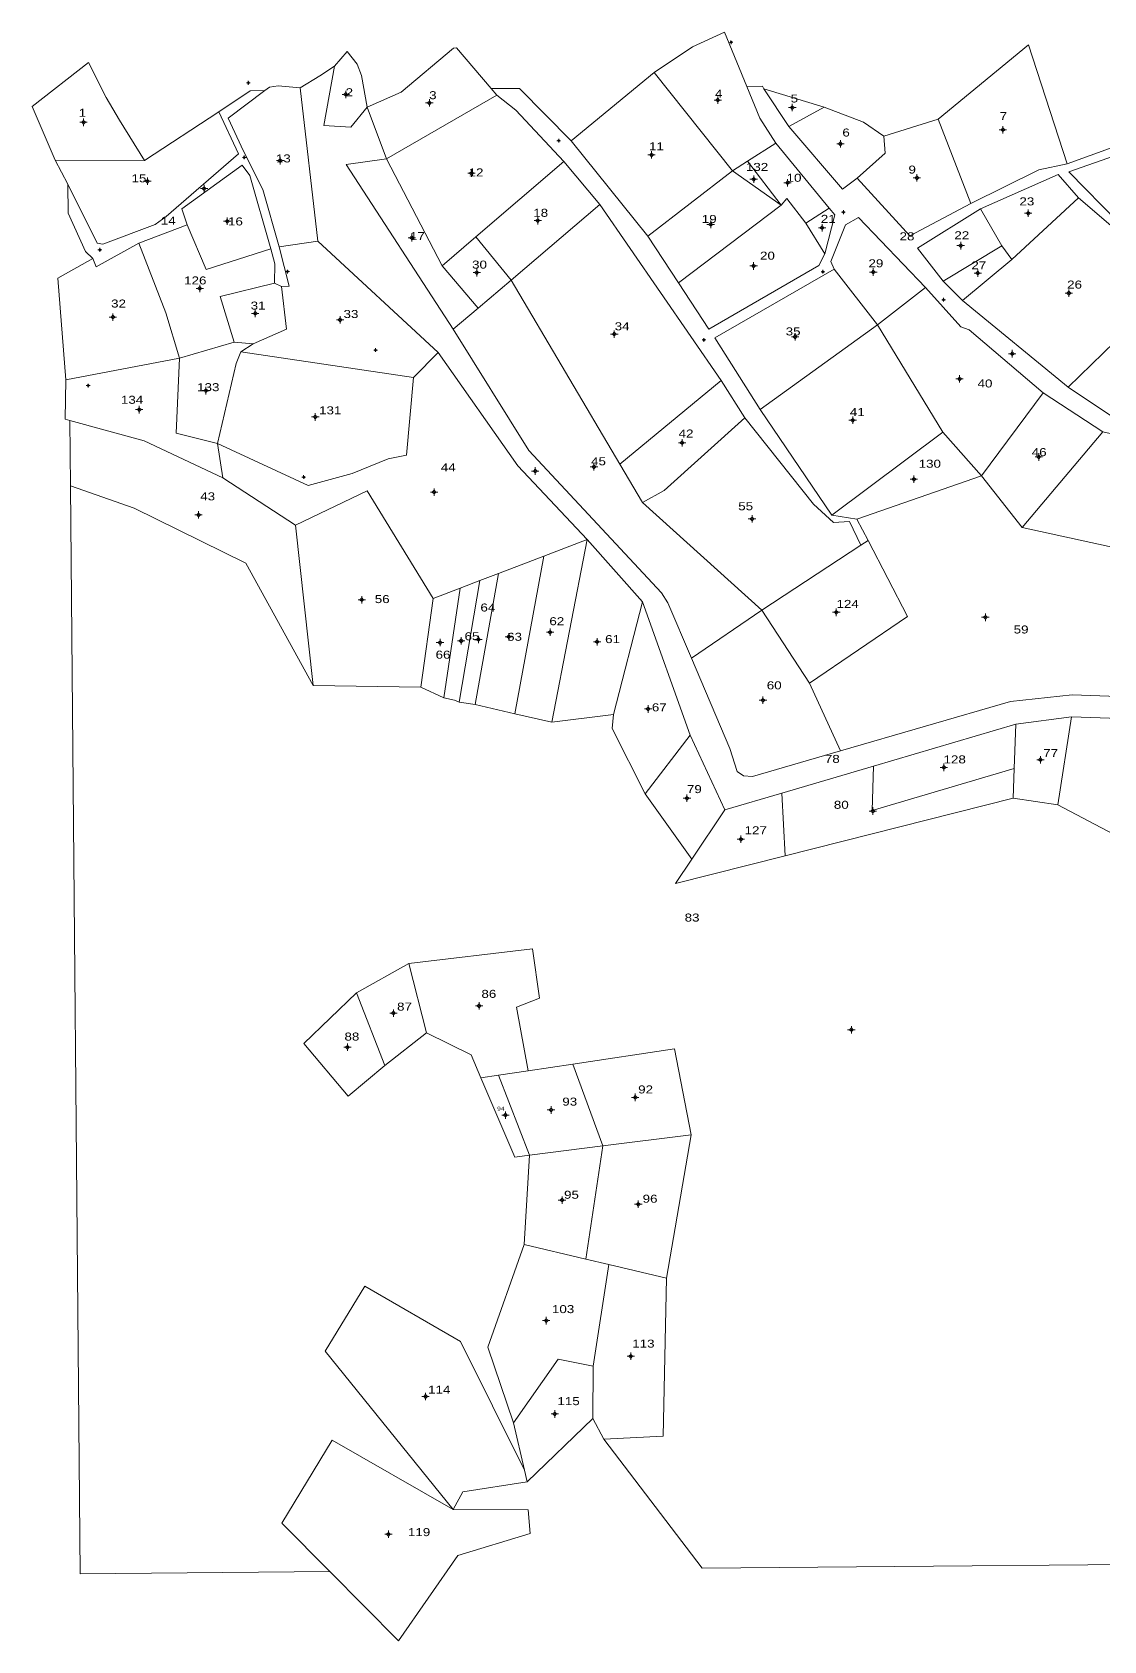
# Model space of a CAD drawing. Header units: metres. Extents: x 552052 to 552609, y 1838481 to 1839024.
# Drawn here: x 552052 to 552413, y 1838481 to 1839024 of the extents above; entities that cross this region are included whole.
import ezdxf

# ---------------------------------------------------------------- set-up
doc = ezdxf.new("R2010")
doc.units = ezdxf.units.M
doc.header["$LTSCALE"] = 1.1
for name, color, linetype, lineweight in [('10', 7, 'Continuous', 13), ('11', 7, 'Continuous', 13), ('16', 7, 'Continuous', 13)]:
    doc.layers.add(name, color=color, linetype=linetype, lineweight=lineweight)
doc.layers.add('15', color=7, linetype='Continuous')

msp = doc.modelspace()

# ---------------------------------------------------------------- hatches: boundary and pattern name
at = {"layer": '11'}
for points in [[(552157.809, 1839003.099, 1), (552157.509, 1839003.099, 1)], [(552186.012, 1839000.226, 1), (552185.712, 1839000.226, 1)], [(552283.314, 1839001.19, 1), (552283.014, 1839001.19, 1)], [(552308.466, 1838998.677, 1), (552308.166, 1838998.677, 1)], [(552069.357, 1838993.693, 1), (552069.057, 1838993.693, 1)], [(552379.508, 1838991.198, 1), (552379.208, 1838991.198, 1)], [(552260.971, 1838982.706, 1), (552260.671, 1838982.706, 1)], [(552324.704, 1838986.436, 1), (552324.404, 1838986.436, 1)], [(552135.663, 1838980.764, 1), (552135.363, 1838980.764, 1)], [(552200.228, 1838976.527, 1), (552199.928, 1838976.527, 1)], [(552090.86, 1838973.823, 1), (552090.56, 1838973.823, 1)], [(552109.995, 1838971.34, 1), (552109.695, 1838971.34, 1)], [(552295.443, 1838974.507, 1), (552295.143, 1838974.507, 1)], [(552306.863, 1838973.299, 1), (552306.563, 1838973.299, 1)], [(552350.518, 1838974.964, 1), (552350.218, 1838974.964, 1)], [(552117.81, 1838960.326, 1), (552117.51, 1838960.326, 1)], [(552222.576, 1838960.506, 1), (552222.276, 1838960.506, 1)], [(552388.071, 1838963.028, 1), (552387.771, 1838963.028, 1)], [(552280.93, 1838959.265, 1), (552280.63, 1838959.265, 1)], [(552318.511, 1838958.134, 1), (552318.211, 1838958.134, 1)], [(552180.065, 1838954.771, 1), (552179.765, 1838954.771, 1)], [(552365.27, 1838952.078, 1), (552364.97, 1838952.078, 1)], [(552295.415, 1838945.224, 1), (552295.115, 1838945.224, 1)], [(552202.018, 1838942.968, 1), (552201.718, 1838942.968, 1)], [(552335.795, 1838943.176, 1), (552335.495, 1838943.176, 1)], [(552371.029, 1838942.812, 1), (552370.729, 1838942.812, 1)], [(552108.557, 1838937.661, 1), (552108.257, 1838937.661, 1)], [(552401.764, 1838936.044, 1), (552401.464, 1838936.044, 1)], [(552079.255, 1838927.978, 1), (552078.955, 1838927.978, 1)], [(552127.272, 1838929.215, 1), (552126.972, 1838929.215, 1)], [(552155.885, 1838927.045, 1), (552155.585, 1838927.045, 1)], [(552248.407, 1838922.232, 1), (552248.107, 1838922.232, 1)], [(552309.393, 1838921.318, 1), (552309.093, 1838921.318, 1)], [(552382.671, 1838915.625, 1), (552382.371, 1838915.625, 1)], [(552364.889, 1838907.139, 1), (552364.589, 1838907.139, 1)], [(552110.611, 1838903.159, 1), (552110.311, 1838903.159, 1)], [(552088.123, 1838896.752, 1), (552087.823, 1838896.752, 1)], [(552147.534, 1838894.269, 1), (552147.234, 1838894.269, 1)], [(552328.837, 1838893.189, 1), (552328.537, 1838893.189, 1)], [(552271.296, 1838885.577, 1), (552270.996, 1838885.577, 1)], [(552391.629, 1838880.783, 1), (552391.329, 1838880.783, 1)], [(552221.749, 1838876.04, 1), (552221.449, 1838876.04, 1)], [(552241.547, 1838877.448, 1), (552241.247, 1838877.448, 1)], [(552187.586, 1838868.923, 1), (552187.286, 1838868.923, 1)], [(552349.491, 1838873.257, 1), (552349.191, 1838873.257, 1)], [(552108.144, 1838861.222, 1), (552107.844, 1838861.222, 1)], [(552294.867, 1838859.869, 1), (552294.567, 1838859.869, 1)], [(552163.185, 1838832.603, 1), (552162.885, 1838832.603, 1)], [(552323.305, 1838828.364, 1), (552323.005, 1838828.364, 1)], [(552373.596, 1838826.67, 1), (552373.296, 1838826.67, 1)], [(552202.561, 1838819.201, 1), (552202.261, 1838819.201, 1)], [(552212.818, 1838820.123, 1), (552212.518, 1838820.123, 1)], [(552226.754, 1838821.626, 1), (552226.454, 1838821.626, 1)], [(552189.602, 1838818.14, 1), (552189.302, 1838818.14, 1)], [(552196.732, 1838818.745, 1), (552196.432, 1838818.745, 1)], [(552242.592, 1838818.416, 1), (552242.292, 1838818.416, 1)], [(552298.571, 1838798.699, 1), (552298.271, 1838798.699, 1)], [(552259.825, 1838795.753, 1), (552259.525, 1838795.753, 1)], [(552359.615, 1838776.045, 1), (552359.315, 1838776.045, 1)], [(552392.172, 1838778.61, 1), (552391.872, 1838778.61, 1)], [(552272.928, 1838765.62, 1), (552272.628, 1838765.62, 1)], [(552335.631, 1838761.325, 1), (552335.331, 1838761.325, 1)], [(552291.13, 1838751.792, 1), (552290.83, 1838751.792, 1)], [(552202.796, 1838695.58, 1), (552202.496, 1838695.58, 1)], [(552173.881, 1838693.145, 1), (552173.581, 1838693.145, 1)], [(552328.39, 1838687.505, 1), (552328.09, 1838687.505, 1)], [(552158.36, 1838681.628, 1), (552158.06, 1838681.628, 1)], [(552255.482, 1838664.706, 1), (552255.182, 1838664.706, 1)], [(552211.669, 1838658.719, 1), (552211.369, 1838658.719, 1)], [(552227.05, 1838660.438, 1), (552226.75, 1838660.438, 1)], [(552230.77, 1838630.03, 1), (552230.47, 1838630.03, 1)], [(552256.506, 1838628.65, 1), (552256.206, 1838628.65, 1)], [(552225.433, 1838589.358, 1), (552225.133, 1838589.358, 1)], [(552253.948, 1838577.341, 1), (552253.648, 1838577.341, 1)], [(552184.733, 1838563.766, 1), (552184.433, 1838563.766, 1)], [(552228.318, 1838557.865, 1), (552228.018, 1838557.865, 1)], [(552172.176, 1838517.29, 1), (552171.876, 1838517.29, 1)]]:
    msp.add_hatch(color=256, dxfattribs=at).paths.add_polyline_path(points)
at = {"layer": '16'}
for points in [[(552287.721, 1839020.693, 1), (552287.571, 1839020.693, 1)], [(552124.856, 1839007.022, 1), (552124.706, 1839007.022, 1)], [(552229.581, 1838987.504, 1), (552229.431, 1838987.504, 1)], [(552123.486, 1838981.858, 1), (552123.336, 1838981.858, 1)], [(552325.655, 1838963.379, 1), (552325.505, 1838963.379, 1)], [(552074.754, 1838950.676, 1), (552074.604, 1838950.676, 1)], [(552138.106, 1838943.35, 1), (552137.956, 1838943.35, 1)], [(552318.724, 1838943.269, 1), (552318.574, 1838943.269, 1)], [(552359.428, 1838933.848, 1), (552359.278, 1838933.848, 1)], [(552167.785, 1838916.859, 1), (552167.635, 1838916.859, 1)], [(552278.559, 1838920.27, 1), (552278.409, 1838920.27, 1)], [(552070.83, 1838904.886, 1), (552070.68, 1838904.886, 1)], [(552143.541, 1838873.987, 1), (552143.391, 1838873.987, 1)]]:
    msp.add_hatch(color=256, dxfattribs=at).paths.add_polyline_path(points)

# ---------------------------------------------------------------- linework, layer by layer
at = {"layer": '10'}
for p, q in [((552233.66, 1838987.42), (552261.72, 1839010.55)), ((552261.72, 1839010.55), (552288.16, 1838977.29)), ((552142.25, 1839005.33), (552148.26, 1838953.57)), ((552206.75, 1839005.05), (552208.57, 1839002.89)), ((552298.66, 1839004.94), (552319.1, 1838998.84)), ((552298.66, 1839004.94), (552307.19, 1838992.25)), ((552164.9, 1838998.75), (552171.42, 1838981.4)), ((552171.42, 1838981.4), (552208.57, 1839002.89)), ((552307.19, 1838992.25), (552319.1, 1838998.84)), ((552089.75, 1838980.82), (552114.81, 1838997.24)), ((552339.22, 1838989.03), (552357.58, 1838994.79)), ((552357.58, 1838994.79), (552368.55, 1838966.31)), ((552233.66, 1838987.42), (552259.53, 1838955.27)), ((552293.18, 1838980.53), (552302.75, 1838986.71)), ((552302.75, 1838986.71), (552320.76, 1838964.75)), ((552059.64, 1838980.88), (552089.75, 1838980.82)), ((552059.64, 1838980.88), (552063.89, 1838972.86)), ((552171.42, 1838981.4), (552190.18, 1838945.3)), ((552201.55, 1838955.07), (552231.18, 1838980.52)), ((552231.18, 1838980.52), (552243.4, 1838966)), ((552259.53, 1838955.27), (552288.16, 1838977.29)), ((552288.16, 1838977.29), (552293.18, 1838980.53)), ((552288.16, 1838977.29), (552304.54, 1838965.7)), ((552293.18, 1838980.53), (552304.54, 1838965.7)), ((552213.5, 1838940.43), (552243.4, 1838966)), ((552243.4, 1838966), (552284.33, 1838906.61)), ((552382.42, 1838947.41), (552404.91, 1838968.19)), ((552404.91, 1838968.19), (552416.62, 1838958.26)), ((552269.9, 1838939.5), (552304.54, 1838965.7)), ((552312.84, 1838959.72), (552320.76, 1838964.75)), ((552371.76, 1838964.53), (552378.96, 1838952)), ((552087.87, 1838952.87), (552104.14, 1838959.14)), ((552190.18, 1838945.3), (552201.55, 1838955.07)), ((552201.55, 1838955.07), (552213.5, 1838940.43)), ((552259.53, 1838955.27), (552269.9, 1838939.5)), ((552312.84, 1838959.72), (552319.31, 1838949.33)), ((552135.23, 1838951.63), (552148.26, 1838953.57)), ((552148.26, 1838953.57), (552188.81, 1838916.08)), ((552359.24, 1838940.11), (552378.96, 1838952)), ((552378.96, 1838952), (552382.42, 1838947.41)), ((552190.18, 1838945.3), (552202.31, 1838930.95)), ((552322.45, 1838944.15), (552337.09, 1838925.32)), ((552365.69, 1838933.57), (552382.42, 1838947.41)), ((552133.56, 1838939.47), (552135.95, 1838938.29)), ((552202.31, 1838930.95), (552213.5, 1838940.43)), ((552213.5, 1838940.43), (552250.1, 1838878.3)), ((552359.24, 1838940.11), (552365.69, 1838933.57)), ((552337.09, 1838925.32), (552353.31, 1838937.94)), ((552365.69, 1838933.57), (552401.34, 1838904.37)), ((552401.34, 1838904.37), (552434.68, 1838936.67)), ((552193.92, 1838923.85), (552202.31, 1838930.95)), ((552297.5, 1838896.8), (552337.09, 1838925.32)), ((552337.09, 1838925.32), (552359.1, 1838889.13)), ((552101.52, 1838914.12), (552119.95, 1838919.54)), ((552119.95, 1838919.54), (552126.42, 1838918.94)), ((552122.2, 1838916.28), (552126.42, 1838918.94)), ((552063.16, 1838906.78), (552101.52, 1838914.12)), ((552122.2, 1838916.28), (552180.54, 1838907.61)), ((552180.54, 1838907.61), (552188.81, 1838916.08)), ((552250.1, 1838878.3), (552284.33, 1838906.61)), ((552284.33, 1838906.61), (552292.27, 1838893.93)), ((552372.11, 1838874.37), (552392.94, 1838902.46)), ((552392.94, 1838902.46), (552413.1, 1838889.24)), ((552297.5, 1838896.8), (552321.64, 1838861.16)), ((552064.59, 1838893.09), (552064.78, 1838871.05)), ((552114.43, 1838885.3), (552116.17, 1838873.74)), ((552321.64, 1838861.16), (552359.1, 1838889.13)), ((552359.1, 1838889.13), (552372.11, 1838874.37)), ((552385.82, 1838856.97), (552413.1, 1838889.24)), ((552413.1, 1838889.24), (552431.34, 1838885.05)), ((552116.17, 1838873.74), (552140.73, 1838857.82)), ((552250.1, 1838878.3), (552257.74, 1838865.39)), ((552330.11, 1838859.75), (552372.11, 1838874.37)), ((552372.11, 1838874.37), (552385.82, 1838856.97)), ((552257.74, 1838865.39), (552298.02, 1838829.07)), ((552140.73, 1838857.82), (552146.68, 1838803.68)), ((552321.64, 1838861.16), (552330.11, 1838859.75)), ((552330.11, 1838859.75), (552333.86, 1838852.55)), ((552224.48, 1838847.31), (552239.15, 1838852.91)), ((552227.23, 1838791.29), (552239.15, 1838852.91)), ((552239.15, 1838852.91), (552257.81, 1838831.87)), ((552331.47, 1838850.98), (552333.86, 1838852.55)), ((552385.82, 1838856.97), (552434.73, 1838846.31)), ((552209.17, 1838841.46), (552224.48, 1838847.31)), ((552214.74, 1838794.06), (552224.48, 1838847.31)), ((552298.02, 1838829.07), (552331.47, 1838850.98)), ((552201.34, 1838797.26), (552209.17, 1838841.46)), ((552202.85, 1838839.05), (552209.17, 1838841.46)), ((552187.15, 1838833.05), (552196.26, 1838836.53)), ((552190.75, 1838799.46), (552196.26, 1838836.53)), ((552195.97, 1838798), (552202.85, 1838839.05)), ((552196.26, 1838836.53), (552202.85, 1838839.05)), ((552182.99, 1838803.1), (552187.15, 1838833.05)), ((552248.04, 1838793.92), (552257.81, 1838831.87)), ((552257.81, 1838831.87), (552273.83, 1838786.94)), ((552274.28, 1838812.87), (552298.02, 1838829.07)), ((552298.02, 1838829.07), (552314.14, 1838804.48)), ((552146.68, 1838803.68), (552182.99, 1838803.1)), ((552182.99, 1838803.1), (552190.75, 1838799.46)), ((552314.14, 1838804.48), (552324.56, 1838781.57)), ((552195.97, 1838798), (552201.34, 1838797.26)), ((552201.34, 1838797.26), (552214.74, 1838794.06)), ((552214.74, 1838794.06), (552227.23, 1838791.29)), ((552227.23, 1838791.29), (552248.04, 1838793.92)), ((552383.69, 1838790.6), (552402.46, 1838793.07)), ((552397.95, 1838763.41), (552402.46, 1838793.07)), ((552402.46, 1838793.07), (552443.94, 1838791.73)), ((552258.64, 1838767.1), (552273.83, 1838786.94)), ((552273.83, 1838786.94), (552285.59, 1838761.7)), ((552335.74, 1838776.48), (552383.69, 1838790.6)), ((552383.19, 1838775.61), (552383.69, 1838790.6)), ((552304.77, 1838767.35), (552335.74, 1838776.48)), ((552382.86, 1838765.62), (552383.19, 1838775.61)), ((552258.64, 1838767.1), (552274.44, 1838745.11)), ((552285.59, 1838761.7), (552304.77, 1838767.35)), ((552304.77, 1838767.35), (552305.91, 1838746.17)), ((552305.91, 1838746.17), (552382.86, 1838765.62)), ((552382.86, 1838765.62), (552397.95, 1838763.41)), ((552274.44, 1838745.11), (552285.59, 1838761.7)), ((552397.95, 1838763.41), (552438.1, 1838742.09)), ((552161.31, 1838699.93), (552178.92, 1838709.83)), ((552178.92, 1838709.83), (552184.9, 1838686.5)), ((552161.31, 1838699.93), (552170.87, 1838675.42)), ((552170.87, 1838675.42), (552184.9, 1838686.5)), ((552209.19, 1838672.19), (552219.18, 1838673.68)), ((552219.18, 1838673.68), (552234.23, 1838675.93)), ((552234.23, 1838675.93), (552244.44, 1838648.3)), ((552203.25, 1838671.28), (552209.19, 1838672.19)), ((552209.19, 1838672.19), (552219.64, 1838645.15)), ((552244.44, 1838648.3), (552274.19, 1838652.07)), ((552265.86, 1838603.75), (552274.19, 1838652.07)), ((552219.64, 1838645.15), (552244.44, 1838648.3)), ((552238.62, 1838610.16), (552244.44, 1838648.3)), ((552217.79, 1838615.06), (552219.64, 1838645.15)), ((552217.79, 1838615.06), (552238.62, 1838610.16)), ((552238.62, 1838610.16), (552246.4, 1838608.33)), ((552241.08, 1838574.01), (552246.4, 1838608.33)), ((552246.4, 1838608.33), (552265.86, 1838603.75)), ((552240.97, 1838556.39), (552241.08, 1838574.01)), ((552214.27, 1838554.94), (552217.96, 1838538.91)), ((552218.85, 1838535.02), (552240.97, 1838556.39)), ((552240.97, 1838556.39), (552244.78, 1838549.36)), ((552217.96, 1838538.91), (552218.85, 1838535.02))]:
    msp.add_line(p, q, dxfattribs=at)
for points in [[(552261.72, 1839010.55), (552274.63, 1839019.13), (552285.49, 1839024.11), (552292.99, 1839005.81)], [(552153.81, 1839012.66), (552158.18, 1839017.61), (552161.52, 1839013.26), (552162.98, 1839009.46), (552164.9, 1838998.75)], [(552164.9, 1838998.75), (552176.38, 1839003.88), (552194.05, 1839018.69), (552195.04, 1839018.88), (552206.75, 1839005.05)], [(552357.58, 1838994.79), (552387.95, 1839019.85), (552401.03, 1838979.64)], [(552059.64, 1838980.88), (552051.85, 1838999.08), (552070.91, 1839013.86), (552076.81, 1839002.11), (552081.33, 1838994.37), (552089.75, 1838980.82)], [(552142.25, 1839005.33), (552148.94, 1839009.36), (552153.81, 1839012.66)], [(552153.81, 1839012.66), (552150.29, 1838992.6), (552159.33, 1838992.08), (552164.9, 1838998.75)], [(552114.81, 1838997.24), (552125.42, 1839004.34), (552130.39, 1839004.39)], [(552130.39, 1839004.39), (552118.02, 1838995.15), (552123.19, 1838983.97), (552129.65, 1838971.05), (552135.23, 1838951.63)], [(552130.39, 1839004.39), (552131.97, 1839005.57), (552134.9, 1839006.02), (552142.25, 1839005.33)], [(552206.75, 1839005.05), (552216.22, 1839005.14), (552233.66, 1838987.42)], [(552292.99, 1839005.81), (552298.27, 1839005.85), (552298.66, 1839004.94)], [(552292.99, 1839005.81), (552297.37, 1838995.1), (552302.75, 1838986.71)], [(552208.57, 1839002.89), (552215.04, 1838997.75), (552231.18, 1838980.52)], [(552319.1, 1838998.84), (552332.36, 1838993.73), (552339.22, 1838989.03)], [(552063.89, 1838972.86), (552073.83, 1838952.97), (552075.7, 1838952.6), (552093.4, 1838959.24), (552097.04, 1838961.94), (552121.46, 1838983.02), (552114.81, 1838997.24)], [(552307.19, 1838992.25), (552325.25, 1838971.16), (552330.15, 1838974.9)], [(552339.22, 1838989.03), (552339.69, 1838983.33), (552330.15, 1838974.9)], [(552401.03, 1838979.64), (552433.35, 1838991.4), (552436.25, 1838989.09)], [(552418.38, 1838959.93), (552401.66, 1838976.96), (552436.25, 1838989.09)], [(552104.14, 1838959.14), (552102.33, 1838964.51), (552122.67, 1838979.24), (552125.25, 1838975.72), (552132.33, 1838951.02)], [(552171.42, 1838981.4), (552157.74, 1838979.44), (552193.92, 1838923.85)], [(552368.55, 1838966.31), (552391.5, 1838977.67), (552401.03, 1838979.64)], [(552063.89, 1838972.86), (552063.98, 1838963.01), (552069.8, 1838950.06), (552072.29, 1838947.8)], [(552330.15, 1838974.9), (552348, 1838955.42), (552368.55, 1838966.31)], [(552371.76, 1838964.53), (552398.03, 1838976.12), (552404.91, 1838968.19)], [(552304.54, 1838965.7), (552306.49, 1838967.98), (552312.84, 1838959.72)], [(552319.31, 1838949.33), (552322.66, 1838962.44), (552320.76, 1838964.75)], [(552322.45, 1838944.15), (552321.27, 1838946.72), (552326.23, 1838959.11), (552330.63, 1838961.54), (552353.31, 1838937.94)], [(552359.24, 1838940.11), (552350.54, 1838951.21), (552371.76, 1838964.53)], [(552104.14, 1838959.14), (552110.52, 1838944.06), (552132.33, 1838951.02)], [(552072.29, 1838947.8), (552073.46, 1838944.89), (552087.87, 1838952.87)], [(552087.87, 1838952.87), (552096.9, 1838929.43), (552101.52, 1838914.12)], [(552132.33, 1838951.02), (552133.67, 1838945.94), (552133.56, 1838939.47)], [(552135.95, 1838938.29), (552138.55, 1838938.45), (552135.23, 1838951.63)], [(552063.16, 1838906.78), (552060.47, 1838941.09), (552072.29, 1838947.8)], [(552269.9, 1838939.5), (552280.13, 1838923.95), (552317.22, 1838945.39), (552319.31, 1838949.33)], [(552297.5, 1838896.8), (552282.15, 1838920.98), (552322.45, 1838944.15)], [(552119.95, 1838919.54), (552115.31, 1838934.97), (552133.56, 1838939.47)], [(552135.95, 1838938.29), (552137.61, 1838923.88), (552126.42, 1838918.94)], [(552353.31, 1838937.94), (552365.23, 1838924.7), (552368.02, 1838923.63), (552392.94, 1838902.46)], [(552193.92, 1838923.85), (552219.45, 1838882.96), (552264.19, 1838834.93), (552266.28, 1838831.6), (552274.28, 1838812.87)], [(552101.52, 1838914.12), (552100.38, 1838888.83), (552114.43, 1838885.3)], [(552114.43, 1838885.3), (552120.67, 1838912.34), (552122.2, 1838916.28)], [(552188.81, 1838916.08), (552215.66, 1838877.78), (552239.15, 1838852.91)], [(552063.16, 1838906.78), (552063.01, 1838893.52), (552064.59, 1838893.09)], [(552114.43, 1838885.3), (552144.96, 1838871.1), (552159.8, 1838875.15), (552171.97, 1838880.12), (552178.19, 1838881.34), (552180.54, 1838907.61)], [(552401.34, 1838904.37), (552417.38, 1838893.68), (552422.3, 1838891.76), (552432.33, 1838890.1)], [(552064.59, 1838893.09), (552089.64, 1838886.27), (552116.17, 1838873.74)], [(552257.74, 1838865.39), (552265.07, 1838869.5), (552292.27, 1838893.93)], [(552292.27, 1838893.93), (552315.41, 1838864.84), (552322.2, 1838858.64), (552327.58, 1838859.04), (552331.47, 1838850.98)], [(552064.78, 1838871.05), (552067.99, 1838503.96), (552152.29, 1838504.7)], [(552064.78, 1838871.05), (552086.21, 1838863.46), (552123.95, 1838844.95), (552146.68, 1838803.68)], [(552140.73, 1838857.82), (552164.93, 1838869.37), (552187.15, 1838833.05)], [(552314.14, 1838804.48), (552347.22, 1838826.96), (552333.86, 1838852.55)], [(552274.28, 1838812.87), (552287.28, 1838782.45), (552289.75, 1838774.6), (552291.82, 1838773.24), (552294.9, 1838772.92), (552324.56, 1838781.57)], [(552190.75, 1838799.46), (552194.3, 1838798.76), (552195.97, 1838798)], [(552324.56, 1838781.57), (552381.9, 1838798.29), (552402.79, 1838800.52), (552418.23, 1838799.93)], [(552248.04, 1838793.92), (552247.51, 1838789.18), (552258.64, 1838767.1)], [(552335.74, 1838776.48), (552335.24, 1838761.49), (552383.19, 1838775.61)], [(552274.44, 1838745.11), (552268.87, 1838736.81), (552305.91, 1838746.17)], [(552178.92, 1838709.83), (552220.65, 1838714.83), (552223.03, 1838698.19), (552215.29, 1838695.1), (552219.18, 1838673.68)], [(552161.31, 1838699.93), (552143.52, 1838682.88), (552158.52, 1838665.15), (552170.87, 1838675.42)], [(552184.9, 1838686.5), (552199.96, 1838679), (552203.25, 1838671.28)], [(552234.23, 1838675.93), (552268.6, 1838681.07), (552274.19, 1838652.07)], [(552203.25, 1838671.28), (552214.69, 1838644.53), (552219.64, 1838645.15)], [(552214.27, 1838554.94), (552205.64, 1838580.42), (552217.79, 1838615.06)], [(552244.78, 1838549.36), (552264.75, 1838550.4), (552265.86, 1838603.75)], [(552193.86, 1838525.62), (552150.71, 1838579.06), (552164.07, 1838601.04), (552196.37, 1838582.29), (552217.96, 1838538.91)], [(552214.27, 1838554.94), (552229.32, 1838576.39), (552241.08, 1838574.01)], [(552152.29, 1838504.7), (552136.09, 1838521.07), (552153.07, 1838549.04), (552193.86, 1838525.62)], [(552244.78, 1838549.36), (552277.94, 1838505.8), (552486.06, 1838507.61), (552487.64, 1838508.4)], [(552193.86, 1838525.62), (552197.15, 1838531.64), (552218.85, 1838535.02)], [(552152.29, 1838504.7), (552175.41, 1838481.33), (552195.46, 1838510.11), (552219.92, 1838517.57), (552219.19, 1838525.53), (552193.86, 1838525.62)]]:
    msp.add_lwpolyline(points, dxfattribs=at)
at = {"layer": '11'}
for p, q in [((552157.66, 1839004.35), (552157.66, 1839003.72)), ((552157.03, 1839003.1), (552156.41, 1839003.1)), ((552157.66, 1839002.47), (552157.66, 1839001.85)), ((552158.91, 1839003.1), (552158.28, 1839003.1)), ((552185.24, 1839000.23), (552184.61, 1839000.23)), ((552185.86, 1839001.48), (552185.86, 1839000.85)), ((552185.86, 1838999.6), (552185.86, 1838998.98)), ((552187.11, 1839000.23), (552186.49, 1839000.23)), ((552282.54, 1839001.19), (552281.91, 1839001.19)), ((552283.16, 1839002.44), (552283.16, 1839001.82)), ((552283.16, 1839000.57), (552283.16, 1838999.94)), ((552284.41, 1839001.19), (552283.79, 1839001.19)), ((552307.69, 1838998.68), (552307.07, 1838998.68)), ((552308.32, 1838999.93), (552308.32, 1838999.3)), ((552309.57, 1838998.68), (552308.94, 1838998.68)), ((552068.58, 1838993.69), (552067.96, 1838993.69)), ((552069.21, 1838994.94), (552069.21, 1838994.32)), ((552069.21, 1838993.07), (552069.21, 1838992.44)), ((552070.46, 1838993.69), (552069.83, 1838993.69)), ((552308.32, 1838998.05), (552308.32, 1838997.43)), ((552324.55, 1838987.69), (552324.55, 1838987.06)), ((552378.73, 1838991.2), (552378.11, 1838991.2)), ((552379.36, 1838992.45), (552379.36, 1838991.82)), ((552379.36, 1838990.57), (552379.36, 1838989.95)), ((552380.61, 1838991.2), (552379.98, 1838991.2)), ((552260.2, 1838982.71), (552259.57, 1838982.71)), ((552260.82, 1838983.96), (552260.82, 1838983.33)), ((552260.82, 1838982.08), (552260.82, 1838981.46)), ((552262.07, 1838982.71), (552261.45, 1838982.71)), ((552323.93, 1838986.44), (552323.3, 1838986.44)), ((552324.55, 1838985.81), (552324.55, 1838985.19)), ((552325.8, 1838986.44), (552325.18, 1838986.44)), ((552134.89, 1838980.76), (552134.26, 1838980.76)), ((552135.51, 1838982.01), (552135.51, 1838981.39)), ((552135.51, 1838980.14), (552135.51, 1838979.51)), ((552136.76, 1838980.76), (552136.14, 1838980.76)), ((552200.08, 1838977.78), (552200.08, 1838977.15)), ((552090.09, 1838973.82), (552089.46, 1838973.82)), ((552090.71, 1838975.07), (552090.71, 1838974.45)), ((552090.71, 1838973.2), (552090.71, 1838972.57)), ((552091.96, 1838973.82), (552091.34, 1838973.82)), ((552109.22, 1838971.34), (552108.6, 1838971.34)), ((552109.85, 1838972.59), (552109.85, 1838971.96)), ((552111.1, 1838971.34), (552110.47, 1838971.34)), ((552199.45, 1838976.53), (552198.83, 1838976.53)), ((552200.08, 1838975.9), (552200.08, 1838975.28)), ((552201.33, 1838976.53), (552200.7, 1838976.53)), ((552294.67, 1838974.51), (552294.04, 1838974.51)), ((552295.29, 1838975.76), (552295.29, 1838975.13)), ((552295.29, 1838973.88), (552295.29, 1838973.26)), ((552296.54, 1838974.51), (552295.92, 1838974.51)), ((552306.09, 1838973.3), (552305.46, 1838973.3)), ((552306.71, 1838974.55), (552306.71, 1838973.92)), ((552306.71, 1838972.67), (552306.71, 1838972.05)), ((552307.96, 1838973.3), (552307.34, 1838973.3)), ((552349.74, 1838974.96), (552349.12, 1838974.96)), ((552350.37, 1838976.21), (552350.37, 1838975.59)), ((552350.37, 1838974.34), (552350.37, 1838973.71)), ((552351.62, 1838974.96), (552350.99, 1838974.96)), ((552109.85, 1838970.72), (552109.85, 1838970.09)), ((552117.66, 1838961.58), (552117.66, 1838960.95)), ((552221.8, 1838960.51), (552221.18, 1838960.51)), ((552222.43, 1838961.76), (552222.43, 1838961.13)), ((552223.68, 1838960.51), (552223.05, 1838960.51)), ((552280.78, 1838960.52), (552280.78, 1838959.89)), ((552387.3, 1838963.03), (552386.67, 1838963.03)), ((552387.92, 1838964.28), (552387.92, 1838963.65)), ((552387.92, 1838962.4), (552387.92, 1838961.78)), ((552389.17, 1838963.03), (552388.55, 1838963.03)), ((552117.03, 1838960.33), (552116.41, 1838960.33)), ((552117.66, 1838959.7), (552117.66, 1838959.08)), ((552118.91, 1838960.33), (552118.28, 1838960.33)), ((552179.92, 1838956.02), (552179.92, 1838955.4)), ((552222.43, 1838959.88), (552222.43, 1838959.26)), ((552280.16, 1838959.27), (552279.53, 1838959.27)), ((552280.78, 1838958.64), (552280.78, 1838958.02)), ((552282.03, 1838959.27), (552281.41, 1838959.27)), ((552317.74, 1838958.13), (552317.11, 1838958.13)), ((552318.36, 1838959.38), (552318.36, 1838958.76)), ((552318.36, 1838957.51), (552318.36, 1838956.88)), ((552319.61, 1838958.13), (552318.99, 1838958.13)), ((552179.29, 1838954.77), (552178.67, 1838954.77)), ((552179.92, 1838954.15), (552179.92, 1838953.52)), ((552181.17, 1838954.77), (552180.54, 1838954.77)), ((552364.5, 1838952.08), (552363.87, 1838952.08)), ((552365.12, 1838953.33), (552365.12, 1838952.7)), ((552365.12, 1838951.45), (552365.12, 1838950.83)), ((552366.37, 1838952.08), (552365.75, 1838952.08)), ((552201.87, 1838944.22), (552201.87, 1838943.59)), ((552294.64, 1838945.22), (552294.02, 1838945.22)), ((552295.27, 1838946.47), (552295.27, 1838945.85)), ((552295.27, 1838944.6), (552295.27, 1838943.97)), ((552296.52, 1838945.22), (552295.89, 1838945.22)), ((552335.65, 1838944.43), (552335.65, 1838943.8)), ((552108.41, 1838938.91), (552108.41, 1838938.29)), ((552201.24, 1838942.97), (552200.62, 1838942.97)), ((552201.87, 1838942.34), (552201.87, 1838941.72)), ((552203.12, 1838942.97), (552202.49, 1838942.97)), ((552335.02, 1838943.18), (552334.4, 1838943.18)), ((552335.65, 1838942.55), (552335.65, 1838941.93)), ((552336.9, 1838943.18), (552336.27, 1838943.18)), ((552370.25, 1838942.81), (552369.63, 1838942.81)), ((552370.88, 1838944.06), (552370.88, 1838943.44)), ((552370.88, 1838942.19), (552370.88, 1838941.56)), ((552372.13, 1838942.81), (552371.5, 1838942.81)), ((552107.78, 1838937.66), (552107.16, 1838937.66)), ((552108.41, 1838937.04), (552108.41, 1838936.41)), ((552109.66, 1838937.66), (552109.03, 1838937.66)), ((552400.99, 1838936.04), (552400.36, 1838936.04)), ((552401.61, 1838937.29), (552401.61, 1838936.67)), ((552401.61, 1838935.42), (552401.61, 1838934.79)), ((552402.86, 1838936.04), (552402.24, 1838936.04)), ((552078.48, 1838927.98), (552077.85, 1838927.98)), ((552079.1, 1838929.23), (552079.1, 1838928.6)), ((552080.35, 1838927.98), (552079.73, 1838927.98)), ((552126.5, 1838929.22), (552125.87, 1838929.22)), ((552127.12, 1838930.47), (552127.12, 1838929.84)), ((552127.12, 1838928.59), (552127.12, 1838927.97)), ((552128.37, 1838929.22), (552127.75, 1838929.22)), ((552155.74, 1838928.3), (552155.74, 1838927.67)), ((552079.1, 1838927.35), (552079.1, 1838926.73)), ((552155.11, 1838927.05), (552154.49, 1838927.05)), ((552155.74, 1838926.42), (552155.74, 1838925.8)), ((552156.99, 1838927.05), (552156.36, 1838927.05)), ((552248.26, 1838923.48), (552248.26, 1838922.86)), ((552309.24, 1838922.57), (552309.24, 1838921.94)), ((552247.63, 1838922.23), (552247.01, 1838922.23)), ((552248.26, 1838921.61), (552248.26, 1838920.98)), ((552249.51, 1838922.23), (552248.88, 1838922.23)), ((552308.62, 1838921.32), (552307.99, 1838921.32)), ((552309.24, 1838920.69), (552309.24, 1838920.07)), ((552310.49, 1838921.32), (552309.87, 1838921.32)), ((552381.9, 1838915.62), (552381.27, 1838915.62)), ((552382.52, 1838916.88), (552382.52, 1838916.25)), ((552382.52, 1838915), (552382.52, 1838914.38)), ((552383.77, 1838915.62), (552383.15, 1838915.62)), ((552364.11, 1838907.14), (552363.49, 1838907.14)), ((552364.74, 1838908.39), (552364.74, 1838907.76)), ((552364.74, 1838906.51), (552364.74, 1838905.89)), ((552365.99, 1838907.14), (552365.36, 1838907.14)), ((552109.84, 1838903.16), (552109.21, 1838903.16)), ((552110.46, 1838904.41), (552110.46, 1838903.78)), ((552110.46, 1838902.53), (552110.46, 1838901.91)), ((552111.71, 1838903.16), (552111.09, 1838903.16)), ((552087.35, 1838896.75), (552086.72, 1838896.75)), ((552087.97, 1838898), (552087.97, 1838897.38)), ((552087.97, 1838896.13), (552087.97, 1838895.5)), ((552089.22, 1838896.75), (552088.6, 1838896.75)), ((552147.38, 1838895.52), (552147.38, 1838894.89)), ((552146.76, 1838894.27), (552146.13, 1838894.27)), ((552147.38, 1838893.64), (552147.38, 1838893.02)), ((552148.63, 1838894.27), (552148.01, 1838894.27)), ((552328.06, 1838893.19), (552327.44, 1838893.19)), ((552328.69, 1838894.44), (552328.69, 1838893.81)), ((552328.69, 1838892.56), (552328.69, 1838891.94)), ((552329.94, 1838893.19), (552329.31, 1838893.19)), ((552270.52, 1838885.58), (552269.9, 1838885.58)), ((552271.15, 1838886.83), (552271.15, 1838886.2)), ((552271.15, 1838884.95), (552271.15, 1838884.33)), ((552272.4, 1838885.58), (552271.77, 1838885.58)), ((552390.85, 1838880.78), (552390.23, 1838880.78)), ((552391.48, 1838882.03), (552391.48, 1838881.41)), ((552391.48, 1838880.16), (552391.48, 1838879.53)), ((552392.73, 1838880.78), (552392.1, 1838880.78)), ((552220.97, 1838876.04), (552220.35, 1838876.04)), ((552221.6, 1838877.29), (552221.6, 1838876.66)), ((552221.6, 1838875.42), (552221.6, 1838874.79)), ((552222.85, 1838876.04), (552222.22, 1838876.04)), ((552240.77, 1838877.45), (552240.15, 1838877.45)), ((552241.4, 1838878.7), (552241.4, 1838878.07)), ((552241.4, 1838876.82), (552241.4, 1838876.2)), ((552242.65, 1838877.45), (552242.02, 1838877.45)), ((552349.34, 1838874.51), (552349.34, 1838873.88)), ((552186.81, 1838868.92), (552186.19, 1838868.92)), ((552187.44, 1838870.17), (552187.44, 1838869.55)), ((552187.44, 1838868.3), (552187.44, 1838867.67)), ((552188.69, 1838868.92), (552188.06, 1838868.92)), ((552348.72, 1838873.26), (552348.09, 1838873.26)), ((552349.34, 1838872.63), (552349.34, 1838872.01)), ((552350.59, 1838873.26), (552349.97, 1838873.26)), ((552107.37, 1838861.22), (552106.74, 1838861.22)), ((552107.99, 1838862.47), (552107.99, 1838861.85)), ((552107.99, 1838860.6), (552107.99, 1838859.97)), ((552109.24, 1838861.22), (552108.62, 1838861.22)), ((552294.09, 1838859.87), (552293.47, 1838859.87)), ((552294.72, 1838861.12), (552294.72, 1838860.49)), ((552294.72, 1838859.24), (552294.72, 1838858.62)), ((552295.97, 1838859.87), (552295.34, 1838859.87)), ((552162.41, 1838832.6), (552161.79, 1838832.6)), ((552163.04, 1838833.85), (552163.04, 1838833.23)), ((552163.04, 1838831.98), (552163.04, 1838831.35)), ((552164.29, 1838832.6), (552163.66, 1838832.6)), ((552322.53, 1838828.36), (552321.91, 1838828.36)), ((552323.16, 1838829.61), (552323.16, 1838828.99)), ((552323.16, 1838827.74), (552323.16, 1838827.11)), ((552324.41, 1838828.36), (552323.78, 1838828.36)), ((552372.82, 1838826.67), (552372.2, 1838826.67)), ((552373.45, 1838827.92), (552373.45, 1838827.3)), ((552373.45, 1838826.05), (552373.45, 1838825.42)), ((552374.7, 1838826.67), (552374.07, 1838826.67)), ((552189.45, 1838819.39), (552189.45, 1838818.77)), ((552196.58, 1838819.99), (552196.58, 1838819.37)), ((552202.41, 1838820.45), (552202.41, 1838819.83)), ((552212.04, 1838820.12), (552211.42, 1838820.12)), ((552212.67, 1838821.37), (552212.67, 1838820.75)), ((552212.67, 1838819.5), (552212.67, 1838818.87)), ((552213.92, 1838820.12), (552213.29, 1838820.12)), ((552225.98, 1838821.63), (552225.35, 1838821.63)), ((552226.6, 1838822.88), (552226.6, 1838822.25)), ((552226.6, 1838821), (552226.6, 1838820.38)), ((552227.85, 1838821.63), (552227.23, 1838821.63)), ((552242.44, 1838819.67), (552242.44, 1838819.04)), ((552188.83, 1838818.14), (552188.2, 1838818.14)), ((552189.45, 1838817.52), (552189.45, 1838816.89)), ((552190.7, 1838818.14), (552190.08, 1838818.14)), ((552195.96, 1838818.74), (552195.33, 1838818.74)), ((552196.58, 1838818.12), (552196.58, 1838817.49)), ((552197.83, 1838818.74), (552197.21, 1838818.74)), ((552201.79, 1838819.2), (552201.16, 1838819.2)), ((552202.41, 1838818.58), (552202.41, 1838817.95)), ((552203.66, 1838819.2), (552203.04, 1838819.2)), ((552241.82, 1838818.42), (552241.19, 1838818.42)), ((552242.44, 1838817.79), (552242.44, 1838817.17)), ((552243.69, 1838818.42), (552243.07, 1838818.42)), ((552297.8, 1838798.7), (552297.17, 1838798.7)), ((552298.42, 1838799.95), (552298.42, 1838799.32)), ((552298.42, 1838798.07), (552298.42, 1838797.45)), ((552299.67, 1838798.7), (552299.05, 1838798.7)), ((552259.05, 1838795.75), (552258.43, 1838795.75)), ((552259.68, 1838797), (552259.68, 1838796.38)), ((552259.68, 1838795.13), (552259.68, 1838794.5)), ((552260.93, 1838795.75), (552260.3, 1838795.75)), ((552358.84, 1838776.05), (552358.22, 1838776.05)), ((552359.46, 1838777.3), (552359.46, 1838776.67)), ((552360.72, 1838776.05), (552360.09, 1838776.05)), ((552391.4, 1838778.61), (552390.77, 1838778.61)), ((552392.02, 1838779.86), (552392.02, 1838779.24)), ((552392.02, 1838777.99), (552392.02, 1838777.36)), ((552393.27, 1838778.61), (552392.65, 1838778.61)), ((552359.46, 1838775.42), (552359.46, 1838774.8)), ((552272.15, 1838765.62), (552271.53, 1838765.62)), ((552272.78, 1838766.87), (552272.78, 1838766.25)), ((552272.78, 1838765), (552272.78, 1838764.37)), ((552274.03, 1838765.62), (552273.4, 1838765.62)), ((552334.86, 1838761.32), (552334.23, 1838761.32)), ((552335.48, 1838762.58), (552335.48, 1838761.95)), ((552335.48, 1838760.7), (552335.48, 1838760.08)), ((552336.73, 1838761.32), (552336.11, 1838761.32)), ((552290.36, 1838751.79), (552289.73, 1838751.79)), ((552290.98, 1838753.04), (552290.98, 1838752.42)), ((552290.98, 1838751.17), (552290.98, 1838750.54)), ((552292.23, 1838751.79), (552291.61, 1838751.79)), ((552173.73, 1838694.39), (552173.73, 1838693.77)), ((552202.02, 1838695.58), (552201.4, 1838695.58)), ((552202.65, 1838696.83), (552202.65, 1838696.21)), ((552202.65, 1838694.96), (552202.65, 1838694.33)), ((552203.9, 1838695.58), (552203.27, 1838695.58)), ((552173.11, 1838693.14), (552172.48, 1838693.14)), ((552173.73, 1838692.52), (552173.73, 1838691.89)), ((552174.98, 1838693.14), (552174.36, 1838693.14)), ((552327.62, 1838687.5), (552326.99, 1838687.5)), ((552328.24, 1838688.76), (552328.24, 1838688.13)), ((552328.24, 1838686.88), (552328.24, 1838686.26)), ((552329.49, 1838687.5), (552328.87, 1838687.5)), ((552157.58, 1838681.63), (552156.96, 1838681.63)), ((552158.21, 1838682.88), (552158.21, 1838682.25)), ((552158.21, 1838681), (552158.21, 1838680.38)), ((552159.46, 1838681.63), (552158.83, 1838681.63)), ((552254.71, 1838664.71), (552254.08, 1838664.71)), ((552255.33, 1838665.96), (552255.33, 1838665.33)), ((552255.33, 1838664.08), (552255.33, 1838663.46)), ((552256.58, 1838664.71), (552255.96, 1838664.71)), ((552210.89, 1838658.72), (552210.27, 1838658.72)), ((552211.52, 1838659.97), (552211.52, 1838659.34)), ((552211.52, 1838658.09), (552211.52, 1838657.47)), ((552212.77, 1838658.72), (552212.14, 1838658.72)), ((552226.28, 1838660.44), (552225.65, 1838660.44)), ((552226.9, 1838661.69), (552226.9, 1838661.06)), ((552226.9, 1838659.81), (552226.9, 1838659.19)), ((552228.15, 1838660.44), (552227.53, 1838660.44)), ((552230, 1838630.03), (552229.37, 1838630.03)), ((552230.62, 1838631.28), (552230.62, 1838630.66)), ((552230.62, 1838629.41), (552230.62, 1838628.78)), ((552231.87, 1838630.03), (552231.25, 1838630.03)), ((552256.36, 1838629.9), (552256.36, 1838629.28)), ((552255.73, 1838628.65), (552255.11, 1838628.65)), ((552256.36, 1838628.03), (552256.36, 1838627.4)), ((552257.61, 1838628.65), (552256.98, 1838628.65)), ((552224.66, 1838589.36), (552224.03, 1838589.36)), ((552225.28, 1838590.61), (552225.28, 1838589.98)), ((552225.28, 1838588.73), (552225.28, 1838588.11)), ((552226.53, 1838589.36), (552225.91, 1838589.36)), ((552253.17, 1838577.34), (552252.55, 1838577.34)), ((552253.8, 1838578.59), (552253.8, 1838577.97)), ((552253.8, 1838576.72), (552253.8, 1838576.09)), ((552255.05, 1838577.34), (552254.42, 1838577.34)), ((552184.58, 1838565.02), (552184.58, 1838564.39)), ((552183.96, 1838563.77), (552183.33, 1838563.77)), ((552184.58, 1838563.14), (552184.58, 1838562.52)), ((552185.83, 1838563.77), (552185.21, 1838563.77)), ((552228.17, 1838559.12), (552228.17, 1838558.49)), ((552227.54, 1838557.87), (552226.92, 1838557.87)), ((552228.17, 1838557.24), (552228.17, 1838556.62)), ((552229.42, 1838557.87), (552228.79, 1838557.87)), ((552171.4, 1838517.29), (552170.78, 1838517.29)), ((552172.03, 1838518.54), (552172.03, 1838517.91)), ((552172.03, 1838516.66), (552172.03, 1838516.04)), ((552173.28, 1838517.29), (552172.65, 1838517.29))]:
    msp.add_line(p, q, dxfattribs=at)
for points in [[(552157.66, 1839003.72), (552157.03, 1839003.1), (552157.66, 1839002.47), (552158.28, 1839003.1)], [(552185.86, 1839000.85), (552185.24, 1839000.23), (552185.86, 1838999.6), (552186.49, 1839000.23)], [(552283.16, 1839001.82), (552282.54, 1839001.19), (552283.16, 1839000.57), (552283.79, 1839001.19)], [(552308.32, 1838999.3), (552307.69, 1838998.68), (552308.32, 1838998.05), (552308.94, 1838998.68)], [(552069.21, 1838994.32), (552068.58, 1838993.69), (552069.21, 1838993.07), (552069.83, 1838993.69)], [(552379.36, 1838991.82), (552378.73, 1838991.2), (552379.36, 1838990.57), (552379.98, 1838991.2)], [(552260.82, 1838983.33), (552260.2, 1838982.71), (552260.82, 1838982.08), (552261.45, 1838982.71)], [(552324.55, 1838987.06), (552323.93, 1838986.44), (552324.55, 1838985.81), (552325.18, 1838986.44)], [(552135.51, 1838981.39), (552134.89, 1838980.76), (552135.51, 1838980.14), (552136.14, 1838980.76)], [(552200.08, 1838977.15), (552199.45, 1838976.53), (552200.08, 1838975.9), (552200.7, 1838976.53)], [(552090.71, 1838974.45), (552090.09, 1838973.82), (552090.71, 1838973.2), (552091.34, 1838973.82)], [(552109.85, 1838971.96), (552109.22, 1838971.34), (552109.85, 1838970.72), (552110.47, 1838971.34)], [(552295.29, 1838975.13), (552294.67, 1838974.51), (552295.29, 1838973.88), (552295.92, 1838974.51)], [(552306.71, 1838973.92), (552306.09, 1838973.3), (552306.71, 1838972.67), (552307.34, 1838973.3)], [(552350.37, 1838975.59), (552349.74, 1838974.96), (552350.37, 1838974.34), (552350.99, 1838974.96)], [(552117.66, 1838960.95), (552117.03, 1838960.33), (552117.66, 1838959.7), (552118.28, 1838960.33)], [(552222.43, 1838961.13), (552221.8, 1838960.51), (552222.43, 1838959.88), (552223.05, 1838960.51)], [(552387.92, 1838963.65), (552387.3, 1838963.03), (552387.92, 1838962.4), (552388.55, 1838963.03)], [(552179.92, 1838955.4), (552179.29, 1838954.77), (552179.92, 1838954.15), (552180.54, 1838954.77)], [(552280.78, 1838959.89), (552280.16, 1838959.27), (552280.78, 1838958.64), (552281.41, 1838959.27)], [(552318.36, 1838958.76), (552317.74, 1838958.13), (552318.36, 1838957.51), (552318.99, 1838958.13)], [(552365.12, 1838952.7), (552364.5, 1838952.08), (552365.12, 1838951.45), (552365.75, 1838952.08)], [(552295.27, 1838945.85), (552294.64, 1838945.22), (552295.27, 1838944.6), (552295.89, 1838945.22)], [(552201.87, 1838943.59), (552201.24, 1838942.97), (552201.87, 1838942.34), (552202.49, 1838942.97)], [(552335.65, 1838943.8), (552335.02, 1838943.18), (552335.65, 1838942.55), (552336.27, 1838943.18)], [(552370.88, 1838943.44), (552370.25, 1838942.81), (552370.88, 1838942.19), (552371.5, 1838942.81)], [(552108.41, 1838938.29), (552107.78, 1838937.66), (552108.41, 1838937.04), (552109.03, 1838937.66)], [(552401.61, 1838936.67), (552400.99, 1838936.04), (552401.61, 1838935.42), (552402.24, 1838936.04)], [(552079.1, 1838928.6), (552078.48, 1838927.98), (552079.1, 1838927.35), (552079.73, 1838927.98)], [(552127.12, 1838929.84), (552126.5, 1838929.22), (552127.12, 1838928.59), (552127.75, 1838929.22)], [(552155.74, 1838927.67), (552155.11, 1838927.05), (552155.74, 1838926.42), (552156.36, 1838927.05)], [(552248.26, 1838922.86), (552247.63, 1838922.23), (552248.26, 1838921.61), (552248.88, 1838922.23)], [(552309.24, 1838921.94), (552308.62, 1838921.32), (552309.24, 1838920.69), (552309.87, 1838921.32)], [(552382.52, 1838916.25), (552381.9, 1838915.62), (552382.52, 1838915), (552383.15, 1838915.62)], [(552364.74, 1838907.76), (552364.11, 1838907.14), (552364.74, 1838906.51), (552365.36, 1838907.14)], [(552110.46, 1838903.78), (552109.84, 1838903.16), (552110.46, 1838902.53), (552111.09, 1838903.16)], [(552087.97, 1838897.38), (552087.35, 1838896.75), (552087.97, 1838896.13), (552088.6, 1838896.75)], [(552147.38, 1838894.89), (552146.76, 1838894.27), (552147.38, 1838893.64), (552148.01, 1838894.27)], [(552328.69, 1838893.81), (552328.06, 1838893.19), (552328.69, 1838892.56), (552329.31, 1838893.19)], [(552271.15, 1838886.2), (552270.52, 1838885.58), (552271.15, 1838884.95), (552271.77, 1838885.58)], [(552391.48, 1838881.41), (552390.85, 1838880.78), (552391.48, 1838880.16), (552392.1, 1838880.78)], [(552221.6, 1838876.66), (552220.97, 1838876.04), (552221.6, 1838875.42), (552222.22, 1838876.04)], [(552241.4, 1838878.07), (552240.77, 1838877.45), (552241.4, 1838876.82), (552242.02, 1838877.45)], [(552349.34, 1838873.88), (552348.72, 1838873.26), (552349.34, 1838872.63), (552349.97, 1838873.26)], [(552187.44, 1838869.55), (552186.81, 1838868.92), (552187.44, 1838868.3), (552188.06, 1838868.92)], [(552107.99, 1838861.85), (552107.37, 1838861.22), (552107.99, 1838860.6), (552108.62, 1838861.22)], [(552294.72, 1838860.49), (552294.09, 1838859.87), (552294.72, 1838859.24), (552295.34, 1838859.87)], [(552163.04, 1838833.23), (552162.41, 1838832.6), (552163.04, 1838831.98), (552163.66, 1838832.6)], [(552323.16, 1838828.99), (552322.53, 1838828.36), (552323.16, 1838827.74), (552323.78, 1838828.36)], [(552373.45, 1838827.3), (552372.82, 1838826.67), (552373.45, 1838826.05), (552374.07, 1838826.67)], [(552196.58, 1838819.37), (552195.96, 1838818.74), (552196.58, 1838818.12), (552197.21, 1838818.74)], [(552202.41, 1838819.83), (552201.79, 1838819.2), (552202.41, 1838818.58), (552203.04, 1838819.2)], [(552212.67, 1838820.75), (552212.04, 1838820.12), (552212.67, 1838819.5), (552213.29, 1838820.12)], [(552226.6, 1838822.25), (552225.98, 1838821.63), (552226.6, 1838821), (552227.23, 1838821.63)], [(552189.45, 1838818.77), (552188.83, 1838818.14), (552189.45, 1838817.52), (552190.08, 1838818.14)], [(552242.44, 1838819.04), (552241.82, 1838818.42), (552242.44, 1838817.79), (552243.07, 1838818.42)], [(552298.42, 1838799.32), (552297.8, 1838798.7), (552298.42, 1838798.07), (552299.05, 1838798.7)], [(552259.68, 1838796.38), (552259.05, 1838795.75), (552259.68, 1838795.13), (552260.3, 1838795.75)], [(552359.46, 1838776.67), (552358.84, 1838776.05), (552359.46, 1838775.42), (552360.09, 1838776.05)], [(552392.02, 1838779.24), (552391.4, 1838778.61), (552392.02, 1838777.99), (552392.65, 1838778.61)], [(552272.78, 1838766.25), (552272.15, 1838765.62), (552272.78, 1838765), (552273.4, 1838765.62)], [(552335.48, 1838761.95), (552334.86, 1838761.32), (552335.48, 1838760.7), (552336.11, 1838761.32)], [(552290.98, 1838752.42), (552290.36, 1838751.79), (552290.98, 1838751.17), (552291.61, 1838751.79)], [(552202.65, 1838696.21), (552202.02, 1838695.58), (552202.65, 1838694.96), (552203.27, 1838695.58)], [(552173.73, 1838693.77), (552173.11, 1838693.14), (552173.73, 1838692.52), (552174.36, 1838693.14)], [(552328.24, 1838688.13), (552327.62, 1838687.5), (552328.24, 1838686.88), (552328.87, 1838687.5)], [(552158.21, 1838682.25), (552157.58, 1838681.63), (552158.21, 1838681), (552158.83, 1838681.63)], [(552255.33, 1838665.33), (552254.71, 1838664.71), (552255.33, 1838664.08), (552255.96, 1838664.71)], [(552211.52, 1838659.34), (552210.89, 1838658.72), (552211.52, 1838658.09), (552212.14, 1838658.72)], [(552226.9, 1838661.06), (552226.28, 1838660.44), (552226.9, 1838659.81), (552227.53, 1838660.44)], [(552230.62, 1838630.66), (552230, 1838630.03), (552230.62, 1838629.41), (552231.25, 1838630.03)], [(552256.36, 1838629.28), (552255.73, 1838628.65), (552256.36, 1838628.03), (552256.98, 1838628.65)], [(552225.28, 1838589.98), (552224.66, 1838589.36), (552225.28, 1838588.73), (552225.91, 1838589.36)], [(552253.8, 1838577.97), (552253.17, 1838577.34), (552253.8, 1838576.72), (552254.42, 1838577.34)], [(552184.58, 1838564.39), (552183.96, 1838563.77), (552184.58, 1838563.14), (552185.21, 1838563.77)], [(552228.17, 1838558.49), (552227.54, 1838557.87), (552228.17, 1838557.24), (552228.79, 1838557.87)], [(552172.03, 1838517.91), (552171.4, 1838517.29), (552172.03, 1838516.66), (552172.65, 1838517.29)]]:
    msp.add_lwpolyline(points, close=True, dxfattribs=at)
for centre in [(552157.659, 1839003.099), (552185.862, 1839000.226), (552283.164, 1839001.19), (552308.316, 1838998.677), (552069.207, 1838993.693), (552379.358, 1838991.198), (552260.821, 1838982.706), (552324.554, 1838986.436), (552135.513, 1838980.764), (552200.078, 1838976.527), (552090.71, 1838973.823), (552109.845, 1838971.34), (552295.293, 1838974.507), (552306.713, 1838973.299), (552350.368, 1838974.964), (552117.66, 1838960.326), (552222.426, 1838960.506), (552387.921, 1838963.028), (552280.78, 1838959.265), (552318.361, 1838958.134), (552179.915, 1838954.771), (552365.12, 1838952.078), (552295.265, 1838945.224), (552201.868, 1838942.968), (552335.645, 1838943.176), (552370.879, 1838942.812), (552108.407, 1838937.661), (552401.614, 1838936.044), (552079.105, 1838927.978), (552127.122, 1838929.215), (552155.735, 1838927.045), (552248.257, 1838922.232), (552309.243, 1838921.318), (552382.521, 1838915.625), (552364.739, 1838907.139), (552110.461, 1838903.159), (552087.973, 1838896.752), (552147.384, 1838894.269), (552328.687, 1838893.189), (552271.146, 1838885.577), (552391.479, 1838880.783), (552221.599, 1838876.04), (552241.397, 1838877.448), (552187.436, 1838868.923), (552349.341, 1838873.257), (552107.994, 1838861.222), (552294.717, 1838859.869), (552163.035, 1838832.603), (552323.155, 1838828.364), (552373.446, 1838826.67), (552202.411, 1838819.201), (552212.668, 1838820.123), (552226.604, 1838821.626), (552189.452, 1838818.14), (552196.582, 1838818.745), (552242.442, 1838818.416), (552298.421, 1838798.699), (552259.675, 1838795.753), (552359.465, 1838776.045), (552392.022, 1838778.61), (552272.778, 1838765.62), (552335.481, 1838761.325), (552290.98, 1838751.792), (552202.646, 1838695.58), (552173.731, 1838693.145), (552328.24, 1838687.505), (552158.21, 1838681.628), (552255.332, 1838664.706), (552211.519, 1838658.719), (552226.9, 1838660.438), (552230.62, 1838630.03), (552256.356, 1838628.65), (552225.283, 1838589.358), (552253.798, 1838577.341), (552184.583, 1838563.766), (552228.168, 1838557.865), (552172.026, 1838517.29)]:
    msp.add_circle(centre, 0.15, dxfattribs=at)
at = {"layer": '16'}
for p, q in [((552287.33, 1839020.69), (552287.02, 1839020.68)), ((552287.63, 1839021.32), (552287.64, 1839021)), ((552287.64, 1839020.38), (552287.65, 1839020.06)), ((552288.27, 1839020.69), (552287.95, 1839020.69)), ((552124.46, 1839007.02), (552124.15, 1839007.01)), ((552124.77, 1839007.64), (552124.78, 1839007.33)), ((552124.78, 1839006.71), (552124.78, 1839006.39)), ((552125.4, 1839007.02), (552125.09, 1839007.02)), ((552229.18, 1838987.5), (552228.87, 1838987.49)), ((552229.5, 1838988.13), (552229.5, 1838987.81)), ((552230.12, 1838987.5), (552229.81, 1838987.5)), ((552123.4, 1838982.48), (552123.41, 1838982.16)), ((552229.51, 1838987.19), (552229.51, 1838986.88)), ((552123.09, 1838981.85), (552122.78, 1838981.85)), ((552123.41, 1838981.54), (552123.41, 1838981.23)), ((552124.03, 1838981.86), (552123.72, 1838981.85)), ((552325.26, 1838963.37), (552324.95, 1838963.37)), ((552325.57, 1838964), (552325.57, 1838963.68)), ((552325.58, 1838963.06), (552325.58, 1838962.74)), ((552326.2, 1838963.38), (552325.89, 1838963.38)), ((552074.36, 1838950.67), (552074.05, 1838950.67)), ((552074.67, 1838951.29), (552074.67, 1838950.98)), ((552074.68, 1838950.36), (552074.68, 1838950.04)), ((552075.3, 1838950.68), (552074.98, 1838950.68)), ((552137.71, 1838943.35), (552137.4, 1838943.34)), ((552138.02, 1838943.97), (552138.02, 1838943.66)), ((552138.02, 1838943.03), (552138.03, 1838942.72)), ((552138.65, 1838943.35), (552138.34, 1838943.35)), ((552318.33, 1838943.27), (552318.02, 1838943.26)), ((552318.63, 1838943.89), (552318.64, 1838943.58)), ((552318.64, 1838942.95), (552318.65, 1838942.64)), ((552319.27, 1838943.27), (552318.96, 1838943.27)), ((552359.03, 1838933.84), (552358.72, 1838933.84)), ((552359.35, 1838934.47), (552359.35, 1838934.16)), ((552359.36, 1838933.53), (552359.36, 1838933.22)), ((552359.97, 1838933.85), (552359.66, 1838933.85)), ((552167.7, 1838917.47), (552167.7, 1838917.16)), ((552278.17, 1838920.26), (552277.85, 1838920.26)), ((552278.48, 1838920.89), (552278.48, 1838920.58)), ((552278.48, 1838919.95), (552278.49, 1838919.64)), ((552279.1, 1838920.27), (552278.79, 1838920.26)), ((552167.4, 1838916.85), (552167.08, 1838916.85)), ((552167.71, 1838916.54), (552167.71, 1838916.22)), ((552168.33, 1838916.86), (552168.02, 1838916.86)), ((552070.43, 1838904.88), (552070.12, 1838904.87)), ((552070.75, 1838905.51), (552070.75, 1838905.19)), ((552070.76, 1838904.57), (552070.76, 1838904.26)), ((552071.37, 1838904.89), (552071.06, 1838904.88)), ((552143.15, 1838873.98), (552142.84, 1838873.98)), ((552143.45, 1838874.6), (552143.45, 1838874.29)), ((552143.46, 1838873.67), (552143.46, 1838873.35)), ((552144.09, 1838873.99), (552143.78, 1838873.99))]:
    msp.add_line(p, q, dxfattribs=at)
for centre, radius in [((552287.646, 1839020.693), 0.312), ((552287.646, 1839020.693), 0.075), ((552124.781, 1839007.022), 0.312), ((552124.781, 1839007.022), 0.075), ((552229.506, 1838987.504), 0.312), ((552229.506, 1838987.504), 0.075), ((552123.411, 1838981.858), 0.312), ((552123.411, 1838981.858), 0.075), ((552325.58, 1838963.379), 0.312), ((552325.58, 1838963.379), 0.075), ((552074.679, 1838950.676), 0.312), ((552074.679, 1838950.676), 0.075), ((552138.031, 1838943.35), 0.312), ((552138.031, 1838943.35), 0.075), ((552318.649, 1838943.269), 0.312), ((552318.649, 1838943.269), 0.075), ((552359.353, 1838933.848), 0.312), ((552359.353, 1838933.848), 0.075), ((552167.71, 1838916.859), 0.312), ((552167.71, 1838916.859), 0.075), ((552278.484, 1838920.27), 0.312), ((552278.484, 1838920.27), 0.075), ((552070.755, 1838904.886), 0.312), ((552070.755, 1838904.886), 0.075), ((552143.466, 1838873.987), 0.312), ((552143.466, 1838873.987), 0.075)]:
    msp.add_circle(centre, radius, dxfattribs=at)

# ---------------------------------------------------------------- texts
at = {"layer": '15', "width": 1.25}
for s, height, p in [('2', 2.7, (552157.61, 1839002.49)), ('3', 2.7, (552185.79, 1839001.5)), ('4', 2.7, (552282.24, 1839002.01)), ('5', 2.7, (552307.76, 1839000.38)), ('1', 2.7, (552067.54, 1838995.55)), ('7', 2.7, (552378.27, 1838994.42)), ('6', 2.7, (552325.2, 1838988.89)), ('13', 2.7, (552134.07, 1838980.16)), ('11', 2.7, (552259.96, 1838984.26)), ('12', 2.7, (552199.1, 1838975.44)), ('132', 2.7, (552292.66, 1838977.29)), ('9', 2.7, (552347.51, 1838976.4)), ('15', 2.7, (552085.37, 1838973.44)), ('10', 2.7, (552306.39, 1838973.63)), ('23', 2.7, (552384.94, 1838965.66)), ('14', 2.7, (552095.25, 1838959.15)), ('16', 2.7, (552117.92, 1838958.9)), ('18', 2.7, (552220.91, 1838961.81)), ('19', 2.7, (552277.77, 1838959.73)), ('21', 2.7, (552317.93, 1838959.77)), ('17', 2.7, (552179.31, 1838953.94)), ('28', 2.7, (552344.5, 1838953.88)), ('22', 2.7, (552363, 1838954.24)), ('20', 2.7, (552297.42, 1838947.34)), ('30', 2.7, (552200.27, 1838944.34)), ('29', 2.7, (552334.01, 1838944.78)), ('27', 2.7, (552368.73, 1838944.1)), ('126', 2.7, (552103.12, 1838938.99)), ('26', 2.7, (552401.04, 1838937.6)), ('32', 2.7, (552078.48, 1838931.2)), ('31', 2.7, (552125.56, 1838930.51)), ('33', 2.7, (552156.9, 1838927.67)), ('34', 2.7, (552248.38, 1838923.52)), ('35', 2.7, (552306.08, 1838921.79)), ('40', 2.7, (552370.81, 1838904.23)), ('134', 2.7, (552081.79, 1838898.72)), ('133', 2.7, (552107.5, 1838902.98)), ('131', 2.7, (552148.64, 1838895.16)), ('41', 2.7, (552327.73, 1838894.58)), ('42', 2.7, (552269.95, 1838887.34)), ('45', 2.7, (552240.42, 1838877.97)), ('130', 2.7, (552350.94, 1838877.15)), ('46', 2.7, (552389.1, 1838881.06)), ('44', 2.7, (552189.73, 1838875.93)), ('43', 2.7, (552108.54, 1838866.14)), ('55', 2.7, (552290.07, 1838862.8)), ('56', 2.7, (552167.44, 1838831.48)), ('64', 2.7, (552203.09, 1838828.63)), ('124', 2.7, (552323.23, 1838829.85)), ('62', 2.7, (552226.35, 1838824.01)), ('65', 2.7, (552197.73, 1838818.93)), ('63', 2.7, (552212.09, 1838818.76)), ('61', 2.7, (552245.16, 1838817.97)), ('59', 2.7, (552382.99, 1838821.22)), ('66', 2.7, (552187.96, 1838812.72)), ('60', 2.7, (552299.7, 1838802.38)), ('67', 2.7, (552260.92, 1838794.96)), ('77', 2.7, (552392.96, 1838779.53)), ('78', 2.7, (552319.3, 1838777.55)), ('128', 2.7, (552359.34, 1838777.38)), ('79', 2.7, (552272.75, 1838767.36)), ('80', 2.7, (552322.33, 1838762.07)), ('127', 2.7, (552292.21, 1838753.47)), ('83', 2.7, (552271.99, 1838724.02)), ('86', 2.7, (552203.42, 1838698.27)), ('87', 2.7, (552174.96, 1838693.97)), ('88', 2.7, (552157.22, 1838683.87)), ('92', 2.7, (552256.31, 1838666.03)), ('93', 2.7, (552230.71, 1838661.92)), ('94', 1.35, (552208.72, 1838660.2)), ('95', 2.7, (552231.3, 1838630.49)), ('96', 2.7, (552257.82, 1838629.15)), ('103', 2.7, (552227.22, 1838591.9)), ('113', 2.7, (552254.31, 1838580.26)), ('114', 2.7, (552185.42, 1838564.72)), ('115', 2.7, (552229.06, 1838560.85)), ('119', 2.7, (552178.63, 1838516.66))]:
    msp.add_text(s, height=height, dxfattribs=at).set_placement(p)

doc.saveas('drawing.dxf')
